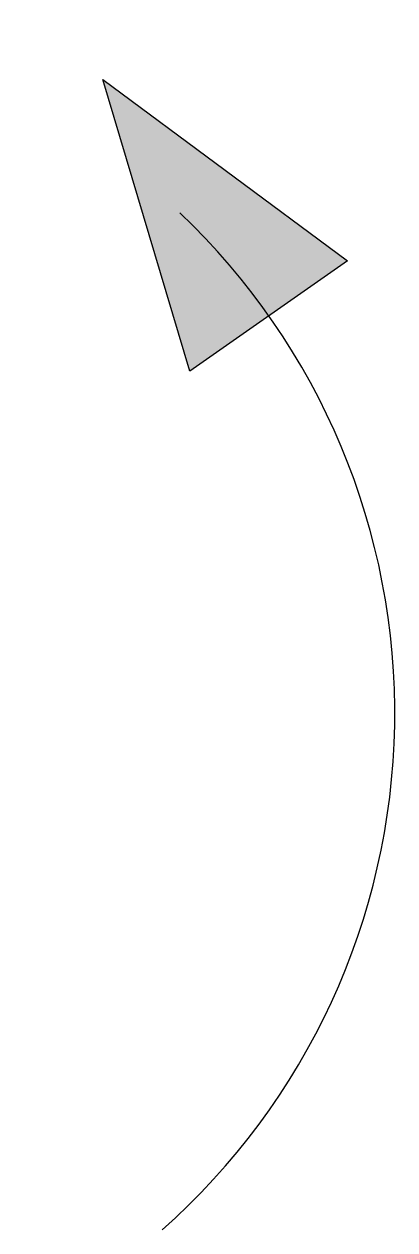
# Model space of a CAD drawing. Header units: millimetres. Extents: x 0.7 to 4.6, y -5.4 to 7.1.
import ezdxf

# ---------------------------------------------------------------- set-up
doc = ezdxf.new("R2010")
doc.units = ezdxf.units.MM
doc.layers.get('0').update_dxf_attribs({"lineweight": 25})
doc.layers.add('OBJECT', color=18, linetype='Continuous', true_color=0x000000)

# ---------------------------------------------------------------- blocks, each defined once
blk = doc.blocks.new('current_mark')
at = {"layer": 'OBJECT', "transparency": 33554687}
blk.add_hatch(color=0, dxfattribs=at).paths.add_polyline_path([(0, -1), (0, 1), (3, 0)], flags=0)
at = {"layer": 'OBJECT', "color": 0}
for p, q in [((0, -1), (0, 1)), ((0, 1), (3, 0)), ((3, 0), (0, -1))]:
    blk.add_line(p, q, dxfattribs=at)

msp = doc.modelspace()

# ---------------------------------------------------------------- linework, layer by layer
at = {"color": 0}
msp.add_arc((-2.592, -0.037), 7.162, 311.4974, 46.4995, dxfattribs=at)

# ---------------------------------------------------------------- block references
at = {"color": 0, "rotation": 125}
msp.add_blockref('current_mark', (3.26, 4.088), dxfattribs=at)

doc.saveas('drawing.dxf')
